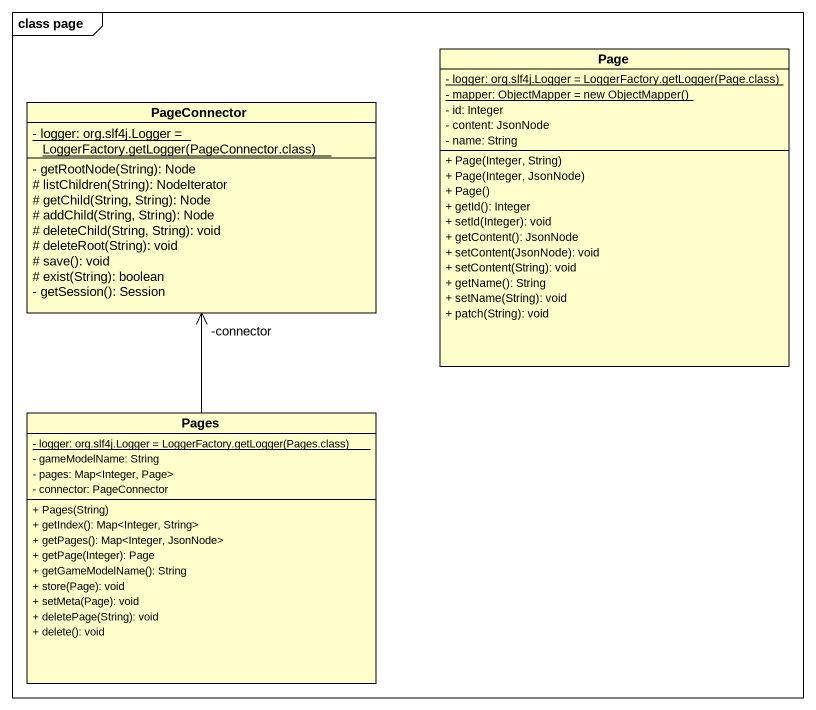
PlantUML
@startuml
mainframe class page
hide circle
hide empty members
skinparam classAttributeIconSize 0
class "Page" as Page_ {
  {static} {field} - logger: org.slf4j.Logger = LoggerFactory.getLogger(Page.class)
  {static} {field} - mapper: ObjectMapper = new ObjectMapper()
  - id: Integer
  - content: JsonNode
  - name: String
  + Page(Integer, String)
  + Page(Integer, JsonNode)
  + Page()
  + getId(): Integer
  + setId(Integer): void
  + getContent(): JsonNode
  + setContent(JsonNode): void
  + setContent(String): void
  + getName(): String
  + setName(String): void
  + patch(String): void
}
class PageConnector {
  {static} {field} - logger: org.slf4j.Logger = LoggerFactory.getLogger(PageConnector.class)
  - getRootNode(String): Node
  # listChildren(String): NodeIterator
  # getChild(String, String): Node
  # addChild(String, String): Node
  # deleteChild(String, String): void
  # deleteRoot(String): void
  # save(): void
  # exist(String): boolean
  - getSession(): Session
}
class Pages {
  {static} {field} - logger: org.slf4j.Logger = LoggerFactory.getLogger(Pages.class)
  - gameModelName: String
  - pages: Map<Integer, Page>
  - connector: PageConnector
  + Pages(String)
  + getIndex(): Map<Integer, String>
  + getPages(): Map<Integer, JsonNode>
  + getPage(Integer): Page
  + getGameModelName(): String
  + store(Page): void
  + setMeta(Page): void
  + deletePage(String): void
  + delete(): void
}
Pages -up-> "-connector" PageConnector
@enduml
